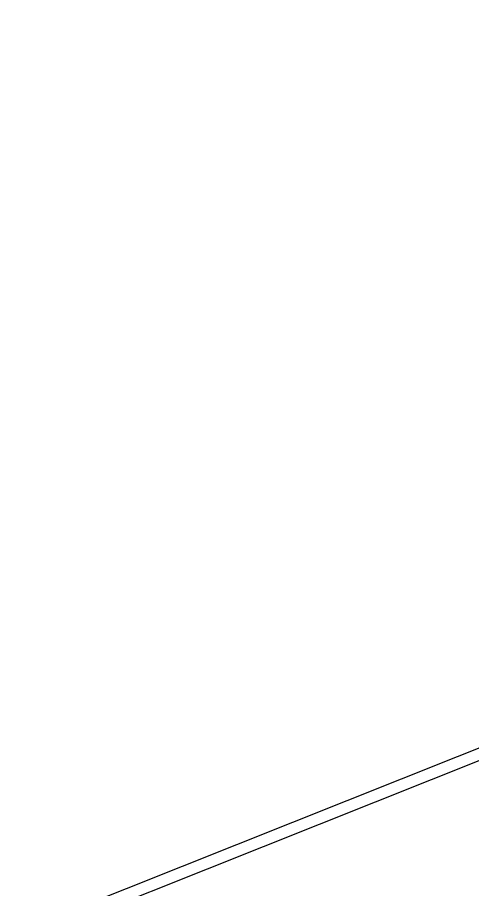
# Model space of a CAD drawing. Extents: x 3 to 592, y 5 to 207.
# Drawn here: x 106.8887 to 106.9948, y 53.0149 to 53.218 of the extents above; entities that cross this region are included whole.
import ezdxf

# ---------------------------------------------------------------- set-up
doc = ezdxf.new("R2010")
doc.units = 0
doc.layers.get('0').update_dxf_attribs({"linetype": 'CONTINUOUS'})

msp = doc.modelspace()

# ---------------------------------------------------------------- linework, layer by layer
at = {"color": 7}
for points in [[(106.119152, 52.698405), (107.298922, 53.168556)], [(106.119152, 52.698405), (107.298922, 53.168556)], [(107.299803, 53.165924), (106.120032, 52.695773)], [(107.299803, 53.165924), (106.120032, 52.695773)]]:
    msp.add_lwpolyline(points, dxfattribs=at)
for centre, radius in [((106.335548, 52.991667), 0.832467), ((106.335548, 52.991667), 0.832467), ((106.335548, 52.991667), 0.832467), ((106.335548, 52.991667), 0.832467), ((106.309583, 52.969583), 0.829028)]:
    msp.add_circle(centre, radius, dxfattribs=at)

doc.saveas('drawing.dxf')
